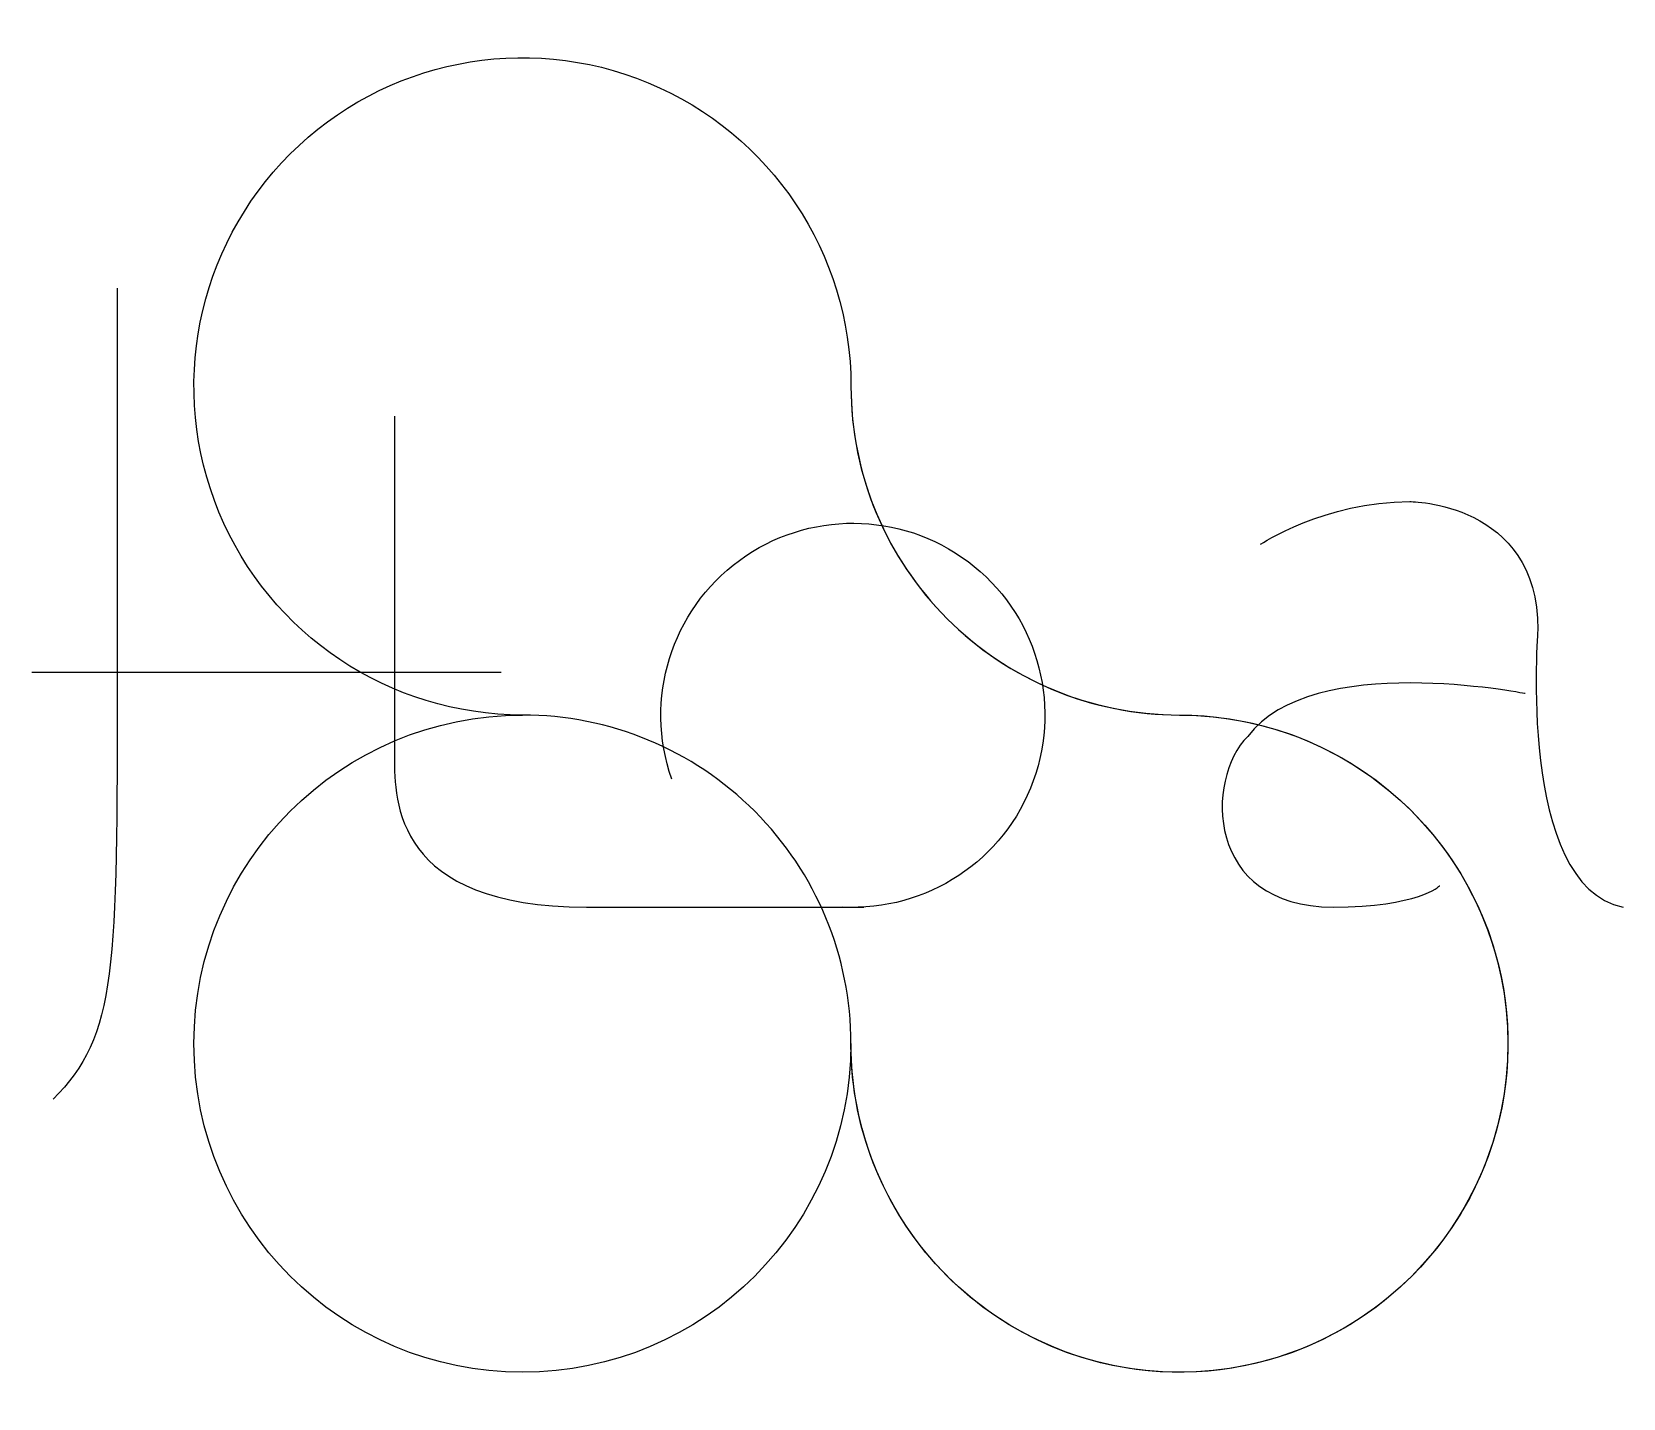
# Model space of a CAD drawing. Extents: x 3 to 109, y -73 to 17.
import ezdxf

# ---------------------------------------------------------------- set-up
doc = ezdxf.new("R2010")
doc.units = 0
doc.layers.get('0').update_dxf_attribs({"linetype": 'CONTINUOUS'})

msp = doc.modelspace()

# ---------------------------------------------------------------- linework, layer by layer
at = {"color": 7}
for points in [[(9.031111, 0), (9.031111, -25.4)], [(27.375556, -8.466667), (27.375556, -31.044444)], [(3.386667, -25.4), (34.431111, -25.4)], [(40.075556, -40.922222), (58.42, -40.922222)]]:
    msp.add_lwpolyline(points, dxfattribs=at)
for points in [[(20.476006, 8.875105), (26.69106, 15.090159), (36.037999, 16.949381), (44.158358, 13.585818)], [(20.476006, 8.875105), (26.69106, 15.090159), (36.037999, 16.949381), (44.158358, 13.585818)], [(44.158358, 13.585818), (52.278718, 10.222255), (57.573333, 2.298303), (57.573333, -6.491111)], [(44.158358, 13.585818), (52.278718, 10.222255), (57.573333, 2.298303), (57.573333, -6.491111)], [(15.765293, -14.807247), (12.40173, -6.686888), (14.260952, 2.660051), (20.476006, 8.875105)], [(15.765293, -14.807247), (12.40173, -6.686888), (14.260952, 2.660051), (20.476006, 8.875105)], [(57.573333, -6.491111), (57.573333, -12.25456), (59.862855, -17.781953), (63.938228, -21.857327)], [(57.573333, -6.491111), (57.573333, -18.492872), (67.302683, -28.222222), (79.304444, -28.222222)], [(50.189683, -17.999947), (54.700658, -14.691684), (60.84507, -14.724622), (65.320318, -18.081058)], [(84.666667, -16.933333), (84.666667, -16.933333), (88.9, -14.111111), (94.544444, -14.111111)], [(94.544444, -14.111111), (94.544444, -14.111111), (103.011111, -14.111111), (103.011111, -22.577778)], [(35.842222, -28.222222), (27.052808, -28.222222), (19.128857, -22.927607), (15.765293, -14.807247)], [(35.842222, -28.222222), (27.052808, -28.222222), (19.128857, -22.927607), (15.765293, -14.807247)], [(45.72, -32.455556), (43.86361, -27.1785), (45.678708, -21.308209), (50.189683, -17.999947)], [(65.320318, -18.081058), (69.795565, -21.437493), (71.547622, -27.326907), (69.634762, -32.583756)], [(63.938228, -21.857327), (68.013602, -25.932701), (73.540995, -28.222222), (79.304444, -28.222222)], [(103.011111, -22.577778), (103.011111, -22.577778), (101.6, -39.511111), (108.655556, -40.922222)], [(102.164444, -26.811111), (102.164444, -26.811111), (88.053333, -23.988889), (83.82, -29.633333)], [(9.031111, -25.4), (9.031111, -45.155556), (9.031111, -49.388889), (4.797778, -53.622222)], [(14.111111, -49.953333), (14.111111, -37.951572), (23.840461, -28.222222), (35.842222, -28.222222)], [(51.208438, -34.587117), (47.133064, -30.511743), (41.605671, -28.222222), (35.842222, -28.222222)], [(79.304444, -28.222222), (91.306206, -28.222222), (101.035556, -37.951572), (101.035556, -49.953333)], [(79.304444, -28.222222), (88.093858, -28.222222), (96.01781, -33.516837), (99.381373, -41.637197)], [(83.82, -29.633333), (80.997778, -32.455556), (80.997778, -40.922222), (89.464444, -40.922222)], [(27.375556, -31.044444), (27.375556, -33.866667), (27.375556, -40.922222), (40.075556, -40.922222)], [(69.634762, -32.583756), (67.721903, -37.840606), (62.594651, -41.226781), (57.008889, -40.922222)], [(57.573333, -49.953333), (57.573333, -44.189884), (55.283812, -38.662491), (51.208438, -34.587117)], [(89.464444, -40.922222), (95.108889, -40.922222), (96.52, -39.511111), (96.52, -39.511111)], [(99.381373, -41.637197), (102.744936, -49.757557), (100.885715, -59.104495), (94.67066, -65.319549)], [(35.842222, -71.684444), (23.840461, -71.684444), (14.111111, -61.955095), (14.111111, -49.953333)], [(57.573333, -49.953333), (57.573333, -61.955095), (47.843983, -71.684444), (35.842222, -71.684444)], [(79.304444, -71.684444), (67.302683, -71.684444), (57.573333, -61.955095), (57.573333, -49.953333)], [(70.988308, -70.030262), (62.867949, -66.666699), (57.573333, -58.742747), (57.573333, -49.953333)], [(101.035556, -49.953333), (101.035556, -61.955095), (91.306206, -71.684444), (79.304444, -71.684444)], [(94.67066, -65.319549), (88.455606, -71.534604), (79.108668, -73.393825), (70.988308, -70.030262)]]:
    msp.add_open_spline(points, degree=3, dxfattribs=at)

doc.saveas('drawing.dxf')
